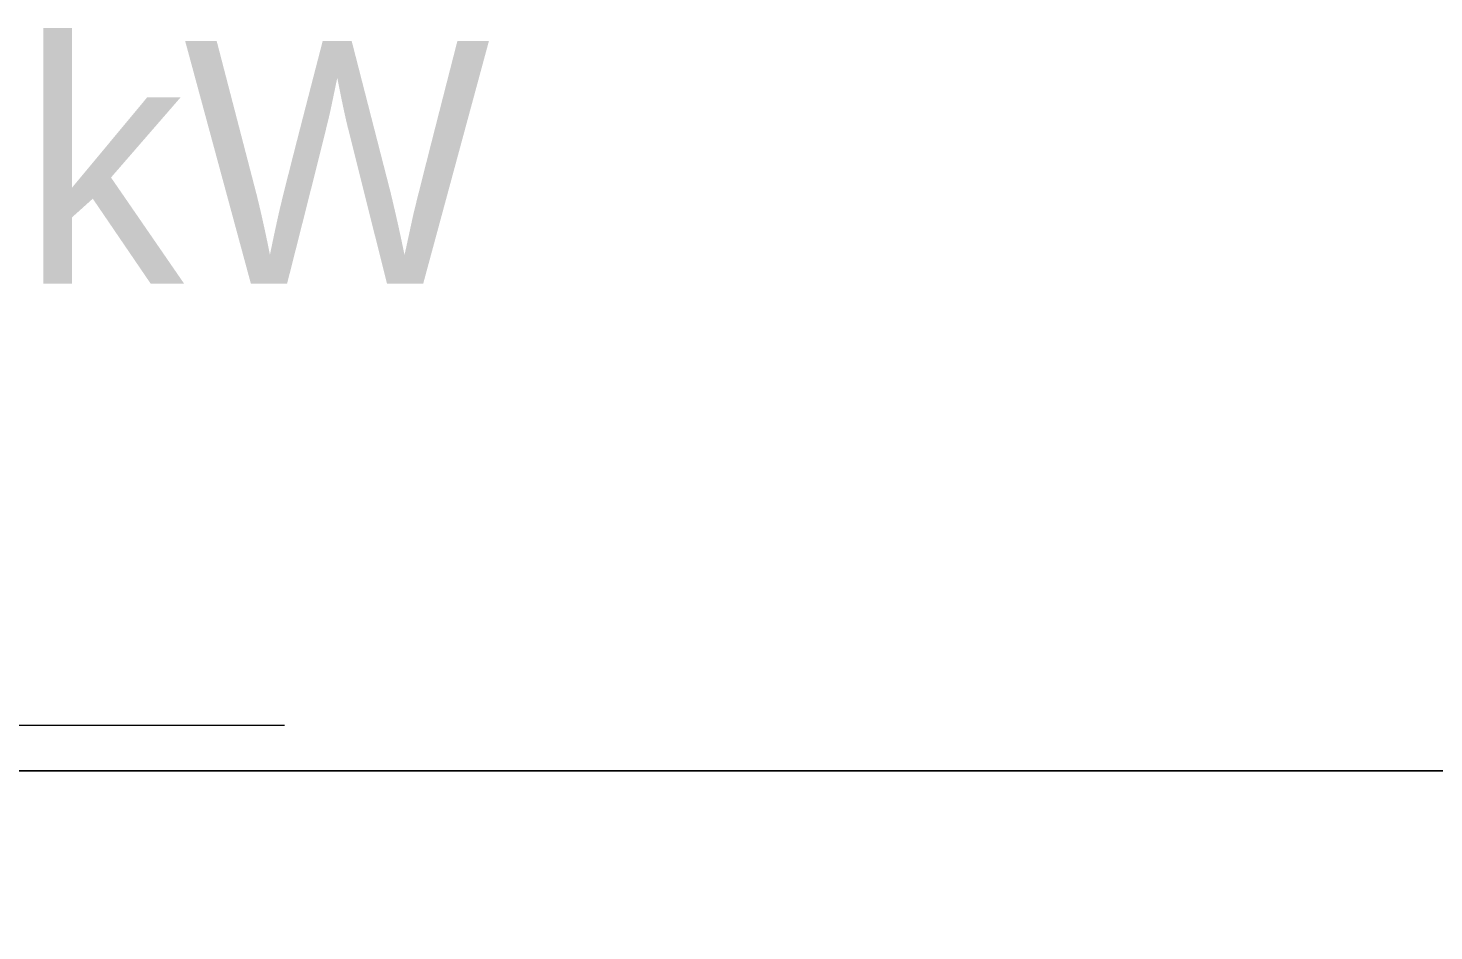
# Model space of a CAD drawing. Header units: millimetres. Extents: x 1322820 to 1391563, y 1051909 to 1098256.
# Drawn here: x 1363770 to 1364639, y 1069317 to 1069875 of the extents above; entities that cross this region are included whole.
import ezdxf

# ---------------------------------------------------------------- set-up
doc = ezdxf.new("R2010")
doc.units = ezdxf.units.MM
doc.header["$MEASUREMENT"] = 0
doc.linetypes.add('AStair_dashed', pattern=[1800, 800, -1000])
doc.layers.get('0').update_dxf_attribs({"true_color": 0x787878})
for name, color, linetype, lineweight, true_color in [('instalatii - echipamente_Pen_No__21', 7, 'Continuous', 20, 0x787878), ('New_arhitectura - desen 2D_Pen_No__2', 7, 'Continuous', 13, 0x787878), ('New_instalatii - echipamente_Pen_No__21', 7, 'Continuous', 20, 0x787878)]:
    doc.layers.add(name, color=color, linetype=linetype, lineweight=lineweight, true_color=true_color)
doc.layers.add('Tema electrice', color=7, linetype='Continuous', lineweight=13)
doc.styles.add('GENERATED_STYLE_3', font='ariali.ttf')

# ---------------------------------------------------------------- blocks, each defined once
blk = doc.blocks.new('terasa')
at = {"layer": 'instalatii - echipamente_Pen_No__21', "linetype": 'Continuous', "lineweight": 20}
blk.add_line((1363166.663, 1069415.759), (1365933.381, 1069415.759), dxfattribs=at)
at = {"layer": 'New_arhitectura - desen 2D_Pen_No__2', "linetype": 'AStair_dashed', "lineweight": 13}
blk.add_line((1355928.539, 1069443.92), (1372278.547, 1069443.92), dxfattribs=at)
at = {"layer": 'New_instalatii - echipamente_Pen_No__21', "linetype": 'Continuous', "lineweight": 20, "flags": 128}
blk.add_lwpolyline([(1365403.875, 1069415.759), (1363271.725, 1069415.759)], dxfattribs=at)

msp = doc.modelspace()

# ---------------------------------------------------------------- block references
msp.add_blockref('terasa', (0, 0))

# ---------------------------------------------------------------- next in the draw order: texts
at = {"layer": 'Tema electrice', "color": 7, "linetype": 'Continuous', "lineweight": 13, "insert": (1362634.08, 1069866.65), "char_height": 150, "attachment_point": 1, "line_spacing_factor": 0.795184, "style": 'GENERATED_STYLE_3'}
msp.add_mtext('\\A1;{\\fCentury Gothic|b0|i0|c238|p34;Pabs = 76,1 kW\\PIa = 121.9 A\\PIc = 100 A}', dxfattribs=at)

doc.saveas('drawing.dxf')
